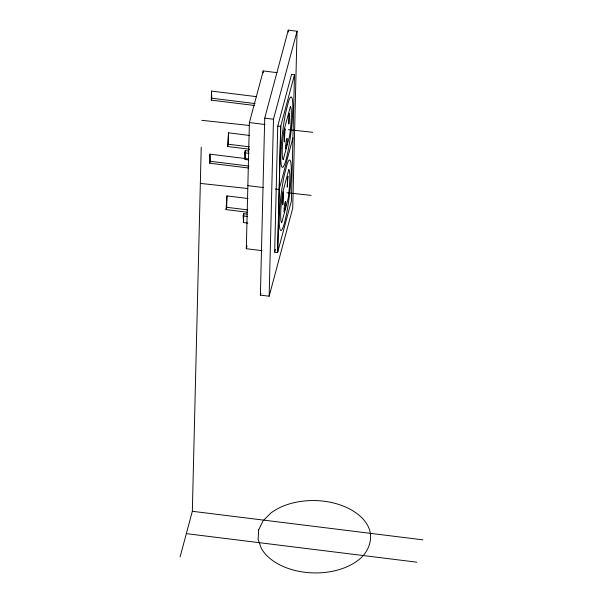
<?xml version="1.0" encoding="UTF-8"?>
<svg xmlns="http://www.w3.org/2000/svg" width="603" height="603" viewBox="0 0 603 603"><rect width="100%" height="100%" fill="white"/><g stroke="black" fill="none" stroke-linecap="round" stroke-linejoin="round"><path stroke-width="0.9" d="M180.131 556.833L192.327 511.291L201.229 147.192M248.406 167.988L209.731 163.202L209.95 154.157L248.632 158.951M254.556 105.487L211.269 100.128L211.495 91.083L256.614 96.676M247.185 212.203L226.065 209.588L226.683 207.289L226.954 195.907L248.082 198.523M249.642 149.243L227.602 146.514L228.22 144.215L228.499 132.833L249.619 135.449M247.803 223.102L243.537 222.575L243.755 213.718L247.17 214.14M248.496 159.923L245.082 159.501L245.293 150.644L248.707 151.067M261.943 250.644L246.31 248.707L249.393 122.567L263.217 70.943L277.011 72.646M263.172 72.827L263.217 70.943M260.39 295.123L264.717 118.143L288.287 30.15L297.053 31.235L292.726 208.208L269.157 296.209L260.39 295.123L260.88 293.307M269.157 296.209L273.476 119.228L297.053 31.235M274.817 252.242L277.576 252.582L280.659 126.434L294.49 74.817L291.731 74.471M277.719 252.054L280.802 125.906M288.242 32.034L288.287 30.15M294.49 74.817L291.407 200.957L277.576 252.582M227.602 146.514L228.499 132.833M226.065 209.588L226.954 195.907M211.269 100.128L211.781 98.214L211.495 91.083M209.731 163.202L210.243 161.287L209.95 154.157M245.082 159.501L244.712 152.823L245.293 150.644M243.537 222.575L243.167 215.897L243.755 213.718M291.611 74.29L277.742 126.072L274.659 252.107L275.39 249.386M246.31 248.707L247.034 245.994M292.945 137.883L279.114 189.508L275.435 189.056M201.884 120.336L249.378 125.462M288.49 129.683L312.701 132.291M200.347 183.41L247.841 188.535M286.953 192.756L311.163 195.364M211.781 98.214L255.069 103.573M264.717 118.143L273.476 119.228M249.393 122.567L265.026 124.504M277.9 126.095L280.659 126.434M228.22 144.215L249.341 146.831M244.712 152.823L248.979 153.35M210.243 161.287L248.918 166.074M247.848 185.634L263.481 187.571M226.683 207.289L247.803 209.904M243.167 215.897L247.434 216.424M192.327 511.291L422.869 539.836M186.342 533.64L416.884 562.192M283.056 193.608L282.784 204.93L283.531 191.844L283.056 193.608M284.601 130.534L284.322 141.856L285.068 128.778L284.601 130.534M284.209 208.623L284.126 212.068L285.634 206.43L285.716 202.992A4.477 0.528 -82.9 0 0 285.046 202.367A4.477 0.528 -82.9 0 0 284.209 208.623M285.747 145.549L285.664 148.994L287.171 143.363L287.254 139.919A4.477 0.528 -82.9 0 0 286.591 139.293A4.477 0.528 -82.9 0 0 285.747 145.549M287.495 178.096L287.269 187.126L287.963 176.332L287.495 178.096M289.033 115.022L288.814 124.052L289.508 113.258L289.033 115.022M281.119 147.999L280.81 155.589A35.464 4.168 -82.9 0 0 285.611 161.257A35.464 4.168 -82.9 0 0 292.485 116.326L292.794 108.728A35.464 4.168 -82.9 0 0 288.754 100.731L285.649 112.859A35.464 4.168 -82.9 0 0 281.119 147.999M279.573 211.065L279.264 218.663A35.464 4.168 -82.9 0 0 284.073 224.331A35.464 4.168 -82.9 0 0 290.947 179.4L291.257 171.802A35.464 4.168 -82.9 0 0 287.209 163.797L284.103 175.933A35.464 4.168 -82.9 0 0 279.573 211.065M258.664 529.841L258.099 539.278L261.37 548.534A56.524 36.18 1.4 0 0 357.85 560.481C368.87 552.544 374.599 537.311 367.37 524.949A56.524 36.18 1.4 0 0 270.883 513.002L263.029 520.886L258.664 529.841M290.367 106.558L283.953 130.497A26.931 3.166 -82.9 0 0 283.237 159.75L289.651 135.811A26.931 3.166 -82.9 0 0 290.367 106.558M288.822 169.624L282.408 193.571A26.931 3.166 -82.9 0 0 281.691 222.824L288.106 198.877A26.931 3.166 -82.9 0 0 288.822 169.624"/></g></svg>
